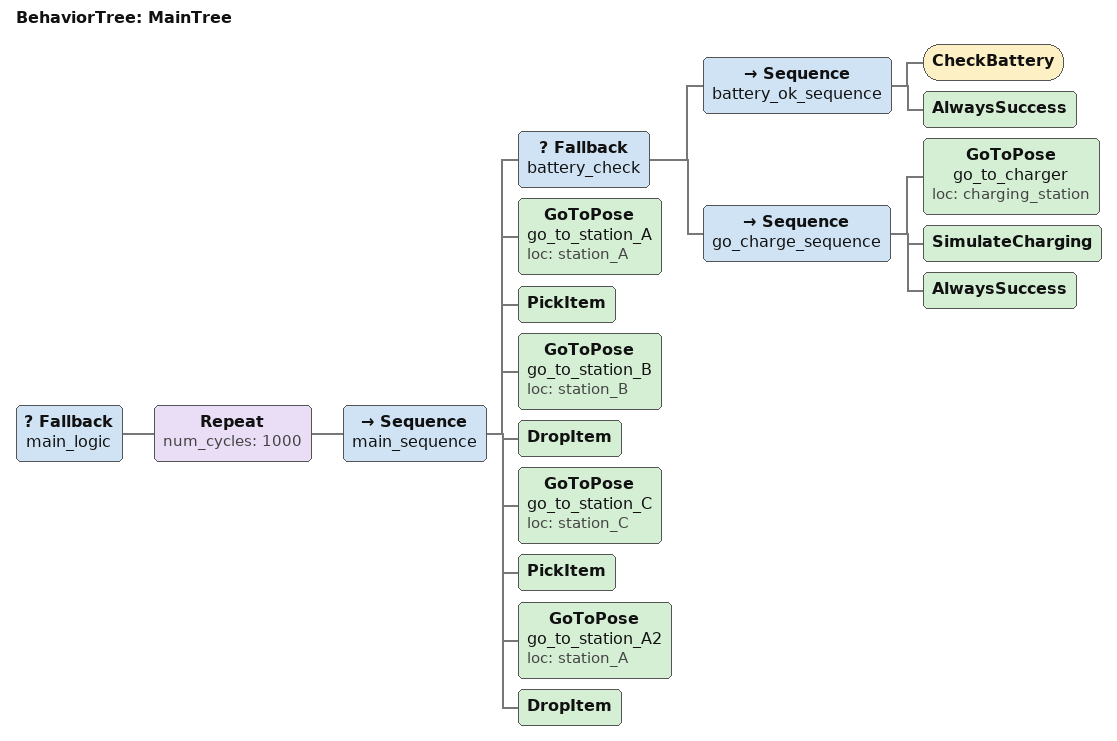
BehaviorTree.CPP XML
<root main_tree_to_execute = "MainTree" >
    <BehaviorTree ID="MainTree">
        <Fallback name="main_logic">
            <Repeat num_cycles="1000">

                <Sequence name="main_sequence">

                    <Fallback name="battery_check">
                        <Sequence name="battery_ok_sequence">
                            <CheckBattery/>
                            <AlwaysSuccess/>
                        </Sequence>
                        <Sequence name="go_charge_sequence">
                            <GoToPose name="go_to_charger" loc="charging_station" />
                            <SimulateCharging/>
                            <AlwaysSuccess/>
                        </Sequence>
                    </Fallback>

                    <GoToPose name="go_to_station_A" loc="station_A" />
                    <PickItem/>
                    <GoToPose name="go_to_station_B" loc="station_B" />
                    <DropItem/>

                    <GoToPose name="go_to_station_C" loc="station_C" />
                    <PickItem/>
                    <GoToPose name="go_to_station_A2" loc="station_A" />
                    <DropItem/>

                </Sequence>

            </Repeat>
        </Fallback>
    </BehaviorTree>
</root>
